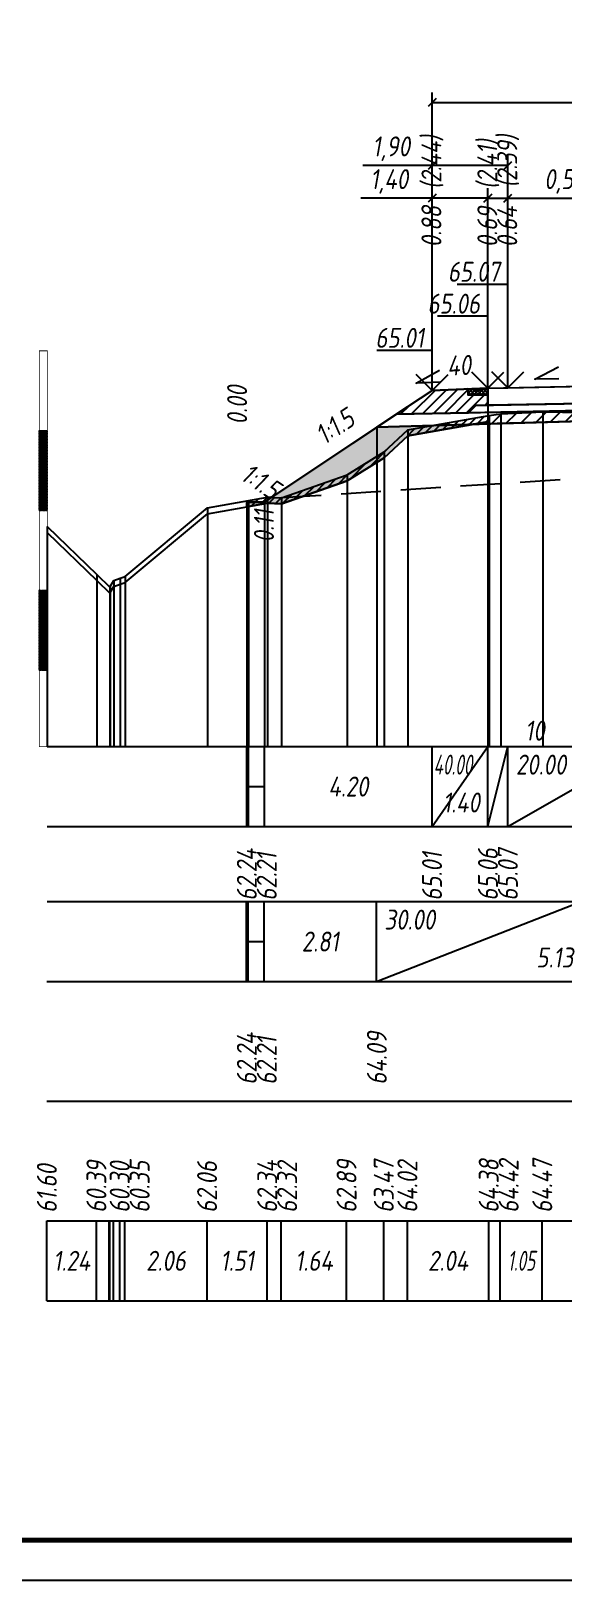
# Model space of a CAD drawing. Extents: x -717 to 1451, y -133302 to 233.
# Drawn here: x 78 to 144.6, y -131460.4 to -131266.3 of the extents above; entities that cross this region are included whole.
import ezdxf
from ezdxf.enums import TextEntityAlignment as Align

# ---------------------------------------------------------------- set-up
doc = ezdxf.new("R2010")
doc.units = 0
doc.linetypes.add('штриховая', pattern=[0.75, 0.5, -0.25])
for name, color, linetype in [('Интерполированный поперечник', 2, 'Continuous'), ('Код_510', 7, 'Continuous'), ('Код_514', 1, 'Continuous'), ('Код_516', 1, 'Continuous'), ('Контур_0', 7, 'Continuous'), ('Контур_2564', 7, 'Continuous'), ('Контур_2660', 7, 'Continuous'), ('Контур_2665', 7, 'Continuous'), ('Контур_400', 7, 'Continuous'), ('Контур_508', 7, 'Continuous'), ('Контур_512', 7, 'Continuous'), ('Контур_513', 7, 'Continuous'), ('Красный поперечник', 1, 'Continuous'), ('Линейка абсолютных высот', 7, 'Continuous'), ('Объём_2501', 7, 'Continuous'), ('Объём_2564', 7, 'Continuous'), ('Объём_2650', 7, 'Continuous'), ('Объём_2660', 7, 'Continuous'), ('Объём_2661', 7, 'Continuous'), ('Объём_2663', 7, 'Continuous'), ('Объём_2664', 7, 'Continuous'), ('Объём_2665', 7, 'Continuous'), ('Объём_2666', 7, 'Continuous'), ('Откосы', 7, 'Continuous'), ('Отметки покрытия', 7, 'Continuous'), ('Рабочие отметки', 7, 'Continuous'), ('Рабочие отметки доп.', 7, 'Continuous'), ('Слои выравнивания', 7, 'Continuous'), ('Таблица', 7, 'Continuous'), ('Уклоны проезжей части', 7, 'Continuous'), ('Черный поперечник', 3, 'Continuous')]:
    doc.layers.add(name, color=color, linetype=linetype)
for name, color, linetype, true_color in [('Контур_2540', 2, 'Continuous', 0xffff00), ('Контур_2560', 2, 'Continuous', 0xffff00), ('Контур_2561', 7, 'Continuous', 0xff8040), ('Контур_2562', 3, 'Continuous', 0x00ff00), ('Контур_2563', 7, 'Continuous', 0xff8000), ('Контур_2570', 7, 'Continuous', 0x80ff00), ('Контур_2736', 4, 'Continuous', 0x00ffff), ('Контур_2737', 4, 'Continuous', 0x00ffff), ('Контур_2738', 4, 'Continuous', 0x00ffff), ('Контур_2739', 4, 'Continuous', 0x00ffff), ('Контур_2741', 4, 'Continuous', 0x00ffff), ('Контур_2742', 4, 'Continuous', 0x00ffff), ('Контур_2743', 4, 'Continuous', 0x00ffff), ('Контур_2744', 7, 'Continuous', 0xa4ffff), ('Контур_2745', 7, 'Continuous', 0xa4ffff), ('Контур_2747', 4, 'Continuous', 0x00ffff), ('Контур_2748', 4, 'Continuous', 0x00ffff), ('Контур_2749', 4, 'Continuous', 0x00ffff), ('Контур_2750', 4, 'Continuous', 0x00ffff), ('Контур_2751', 4, 'Continuous', 0x00ffff), ('Контур_2752', 4, 'Continuous', 0x00ffff), ('Контур_402', 7, 'Continuous', 0xff6464), ('Контур_703', 4, 'Continuous', 0x00ffff), ('Контур_705', 4, 'Continuous', 0x00ffff), ('Контур_707', 4, 'Continuous', 0x00ffff), ('Контур_720', 131, 'Continuous', 0xaaffff), ('Объём_2500', 7, 'Continuous', 0xc0c0c0), ('Объём_2520', 7, 'Continuous', 0x80ffff), ('Объём_2540', 2, 'Continuous', 0xffff00), ('Объём_2560', 2, 'Continuous', 0xffff00), ('Объём_2561', 7, 'Continuous', 0xff8040), ('Объём_2562', 3, 'Continuous', 0x00ff00), ('Объём_2563', 7, 'Continuous', 0xff8000), ('Объём_2570', 7, 'Continuous', 0x80ff00), ('Объём_2600', 7, 'Continuous', 0x808000), ('Объём_2746', 2, 'Continuous', 0xffff00)]:
    doc.layers.add(name, color=color, linetype=linetype, true_color=true_color)
doc.styles.get("Standard").update_dxf_attribs({"font": 'txt', "height": 2.5})
doc.styles.add('М', font='romand.shx', dxfattribs={"width": 0.8, "oblique": 10, "height": 2.5})
doc.dimstyles.new('ISO-25', dxfattribs={"dimtxt": 2.5, "dimasz": 2.5, "dimexe": 1.25, "dimexo": 0.625, "dimtad": 1, "dimtxsty": 'Standard', "dimcen": 2.5, "dimadec": 0, "dimazin": 0, "dimtfac": 1, "dimtmove": 0, "dimatfit": 3, "dimfxl": 1, "dimarcsym": 0})
pattern_1 = [(45.000001252, (0, 0), (-0.026516505928, 0.026516504769), []), (135.00000034, (0, 0), (-0.02651650519, -0.026516505506), [])]

# ---------------------------------------------------------------- blocks, each defined once
blk = doc.blocks.new('_Oblique')
at = {"color": 0, "linetype": 'ByBlock', "lineweight": -2}
blk.add_line((-0.5, -0.5), (0.5, 0.5), dxfattribs=at)
blk = doc.blocks.new('*D4078')
at = {"color": 0, "lineweight": -2, "transparency": 16777216}
for p, q in [((128.21, -131287.29), (119.3, -131287.29)), ((128.21, -131310.79), (128.21, -131286.04)), ((135.21, -131287.29), (128.21, -131287.29)), ((135.21, -131310.51), (135.21, -131286.04))]:
    blk.add_line(p, q, dxfattribs=at)
at = {"layer": 'Defpoints', "color": 0, "transparency": 16777216}
for p in [(135.21, -131287.29), (135.21, -131311.14), (128.21, -131311.42)]:
    blk.add_point(p, dxfattribs=at)
at = {"color": 0, "lineweight": -2, "transparency": 16777216, "rotation": 180}
blk.add_blockref('_Oblique', (128.21, -131287.29), dxfattribs=at)
at = {"color": 0, "lineweight": -2, "transparency": 16777216}
blk.add_blockref('_Oblique', (135.21, -131287.29), dxfattribs=at)
at = {"color": 0, "transparency": 16777216, "insert": (122.84, -131285.18), "char_height": 2.5, "width": 8.75, "attachment_point": 5, "style": 'М'}
blk.add_mtext('1,40', dxfattribs=at)
blk = doc.blocks.new('*D4080')
at = {"color": 0, "lineweight": -2, "transparency": 16777216}
for p, q in [((135.21, -131310.51), (135.21, -131286.04)), ((135.21, -131287.29), (137.71, -131287.29)), ((137.71, -131310.46), (137.71, -131286.04)), ((137.71, -131287.29), (148.56, -131287.29))]:
    blk.add_line(p, q, dxfattribs=at)
at = {"layer": 'Defpoints', "color": 0, "transparency": 16777216}
for p in [(137.71, -131287.29), (135.21, -131311.14), (137.71, -131311.09)]:
    blk.add_point(p, dxfattribs=at)
at = {"color": 0, "lineweight": -2, "transparency": 16777216, "rotation": 180}
blk.add_blockref('_Oblique', (135.21, -131287.29), dxfattribs=at)
at = {"color": 0, "lineweight": -2, "transparency": 16777216}
blk.add_blockref('_Oblique', (137.71, -131287.29), dxfattribs=at)
at = {"color": 0, "transparency": 16777216, "insert": (144.8, -131285.18), "char_height": 2.5, "width": 9.1667, "attachment_point": 5, "style": 'М'}
blk.add_mtext('0,50', dxfattribs=at)
blk = doc.blocks.new('*D4083')
at = {"color": 0, "lineweight": -2, "transparency": 16777216}
for p, q in [((128.21, -131310.79), (128.21, -131281.94)), ((137.71, -131310.46), (137.71, -131281.94)), ((128.21, -131283.19), (119.55, -131283.19)), ((137.71, -131283.19), (128.21, -131283.19))]:
    blk.add_line(p, q, dxfattribs=at)
at = {"layer": 'Defpoints', "color": 0, "transparency": 16777216}
for p in [(137.71, -131283.19), (137.71, -131311.09), (128.21, -131311.42)]:
    blk.add_point(p, dxfattribs=at)
at = {"color": 0, "lineweight": -2, "transparency": 16777216, "rotation": 180}
blk.add_blockref('_Oblique', (128.21, -131283.19), dxfattribs=at)
at = {"color": 0, "lineweight": -2, "transparency": 16777216}
blk.add_blockref('_Oblique', (137.71, -131283.19), dxfattribs=at)
at = {"color": 0, "transparency": 16777216, "insert": (123.09, -131281.08), "char_height": 2.5, "width": 8.75, "attachment_point": 5, "style": 'М'}
blk.add_mtext('1,90', dxfattribs=at)
blk = doc.blocks.new('*D4084')
at = {"color": 0, "lineweight": -2, "transparency": 16777216}
for p, q in [((128.21, -131310.79), (128.21, -131274.04)), ((254.77, -131311.56), (254.77, -131274.04)), ((128.21, -131275.29), (254.77, -131275.29))]:
    blk.add_line(p, q, dxfattribs=at)
at = {"layer": 'Defpoints', "color": 0, "transparency": 16777216}
for p in [(254.77, -131275.29), (128.21, -131311.42), (254.77, -131312.19)]:
    blk.add_point(p, dxfattribs=at)
at = {"color": 0, "lineweight": -2, "transparency": 16777216, "rotation": 180}
blk.add_blockref('_Oblique', (128.21, -131275.29), dxfattribs=at)
at = {"color": 0, "lineweight": -2, "transparency": 16777216}
blk.add_blockref('_Oblique', (254.77, -131275.29), dxfattribs=at)
at = {"color": 0, "transparency": 16777216, "insert": (191.49, -131273.18), "char_height": 2.5, "width": 11.6667, "attachment_point": 5, "style": 'М'}
blk.add_mtext('25,31', dxfattribs=at)

msp = doc.modelspace()

# ---------------------------------------------------------------- hatches: boundary and pattern name
h = msp.add_hatch()
h.set_pattern_fill('ANSI37', color=256, scale=0.1)
h.set_pattern_definition([(45, (133.95866, -131311.4019), (-0.22451, 0.22451), []), (135, (133.95866, -131311.4019), (-0.22451, -0.22451), [])])
h.paths.add_polyline_path([(132.709, -131311.176), (132.709, -131311.905), (135.209, -131311.905), (135.208, -131311.077), (133.951, -131311.402)])
at = {"layer": 'Линейка абсолютных высот'}
h = msp.add_hatch(dxfattribs=at)
h.set_pattern_fill('ANSI37', scale=0.3, style=0)
h.set_pattern_definition(pattern_1)
h.paths.add_polyline_path([(80, -131326.402), (80, -131316.402), (79, -131316.402), (79, -131326.402)])
h = msp.add_hatch(dxfattribs=at)
h.set_pattern_fill('ANSI37', scale=0.3, style=0)
h.set_pattern_definition(pattern_1)
h.paths.add_polyline_path([(80, -131346.402), (80, -131336.402), (79, -131336.402), (79, -131346.402)])
at = {"layer": 'Объём_2563'}
h = msp.add_hatch(dxfattribs=at)
h.set_pattern_fill('ANSI31', color=256, scale=0.3)
h.paths.add_polyline_path([(128.208, -131311.357), (132.709, -131311.176), (132.709, -131311.905), (135.209, -131311.905), (135.208, -131313.227), (133.708, -131313.257), (132.79, -131314.175), (123.708, -131314.357)])
h.paths.add_polyline_path([(239.69, -131314.525), (238.772, -131313.607), (237.272, -131313.577), (237.272, -131313.427), (238.67, -131313.428), (238.671, -131312.428), (238.171, -131312.428), (238.172, -131311.614), (240.993, -131311.74), (240.993, -131312.362), (242.393, -131312.362), (242.393, -131311.822), (251.388, -131312), (251.388, -131312.568), (252.788, -131312.568), (252.788, -131311.568), (252.288, -131311.568), (252.288, -131311.068), (254.772, -131311.377), (260.107, -131314.933)])
at = {"layer": 'Объём_2570'}
h = msp.add_hatch(dxfattribs=at)
h.set_pattern_fill('ANSI31', color=256, scale=0.2)
h.paths.add_polyline_path([(135.365, -131315.251), (125.177, -131317.054), (122.218, -131319.807), (117.553, -131322.697), (109.358, -131325.56), (107.61, -131325.474), (105, -131325.949), (105, -131325.199), (107.61, -131324.724), (109.358, -131324.81), (117.553, -131321.947), (122.218, -131319.057), (125.177, -131316.304), (135.365, -131314.501)])
h.paths.add_polyline_path([(274.712, -131317.055), (267.17, -131319.832), (265.837, -131320.208), (265.22, -131319.808), (257.996, -131316.607), (257.465, -131316.546), (248.258, -131316.549), (247.697, -131316.182), (243.411, -131313.558), (243.411, -131312.808), (247.697, -131315.432), (248.258, -131315.799), (257.465, -131315.796), (257.996, -131315.857), (265.22, -131319.058), (265.837, -131319.458), (267.17, -131319.082), (274.712, -131316.305)])
at = {"layer": 'Объём_2600'}
h = msp.add_hatch(dxfattribs=at)
h.set_pattern_fill('ANSI31', color=6, scale=0.4)
h.paths.add_polyline_path([(136.813, -131314.287), (142.079, -131314.065), (146.964, -131314.143), (146.964, -131315.197), (133.365, -131315.605), (135.365, -131315.251), (135.365, -131314.501)])
h.paths.add_polyline_path([(227.918, -131315.794), (227.918, -131312.691), (234.199, -131312.628), (243.411, -131312.808), (243.411, -131313.558), (247.697, -131316.182), (248.026, -131316.397)])
h.paths.add_polyline_path([(277.65, -131316.341), (283.968, -131316.308), (270.603, -131318.568), (274.712, -131317.055), (274.712, -131316.305)])
h = msp.add_hatch(dxfattribs=at)
h.set_pattern_fill('HONEY', color=5, scale=0.3)
h.paths.add_polyline_path([(125.177, -131317.054), (122.218, -131319.807), (117.553, -131322.697), (109.358, -131325.56), (107.61, -131325.474), (105, -131325.949), (105, -131325.199), (105.222, -131325.347), (107.222, -131325.347), (121.293, -131315.967), (133.365, -131315.605)])
h.paths.add_polyline_path([(248.258, -131316.549), (248.026, -131316.397), (253.038, -131316.547)])
h.paths.add_polyline_path([(262.975, -131316.846), (267.354, -131319.765), (267.17, -131319.832), (265.837, -131320.208), (265.22, -131319.808), (258.211, -131316.703)])

# ---------------------------------------------------------------- linework, layer by layer
at = {"flags": 128}
msp.add_lwpolyline([(-30.054, -131460.421), (389.946, -131460.421), (389.946, -131163.421), (-30.054, -131163.421)], close=True, dxfattribs=at)
at = {"const_width": 0.6, "flags": 128}
msp.add_lwpolyline([(-10.054, -131455.421), (384.946, -131455.421), (384.946, -131168.421), (-10.054, -131168.421)], close=True, dxfattribs=at)
msp.add_lwpolyline([(132.709, -131311.176), (132.709, -131311.905), (135.209, -131311.905), (135.208, -131311.077), (133.951, -131311.402), (132.709, -131311.176)])
at = {"layer": 'Интерполированный поперечник', "linetype": 'штриховая', "ltscale": 10, "flags": 128}
msp.add_lwpolyline([(109.331, -131324.791), (248.219, -131315.801)], dxfattribs=at)
at = {"layer": 'Код_510'}
for p, q in [((79.946, -131425.421), (79.946, -131415.421)), ((86.156, -131425.421), (86.156, -131415.421)), ((87.762, -131425.421), (87.762, -131415.421)), ((87.826, -131425.421), (87.826, -131415.421)), ((88.296, -131425.421), (88.296, -131415.421)), ((89.076, -131425.421), (89.076, -131415.421)), ((89.717, -131425.421), (89.717, -131415.421)), ((100.021, -131425.421), (100.021, -131415.421)), ((107.556, -131425.421), (107.556, -131415.421)), ((109.304, -131425.421), (109.304, -131415.421)), ((117.499, -131425.421), (117.499, -131415.421)), ((122.164, -131425.421), (122.164, -131415.421)), ((125.123, -131425.421), (125.123, -131415.421)), ((135.31, -131425.421), (135.31, -131415.421)), ((136.758, -131425.421), (136.758, -131415.421)), ((142.025, -131425.421), (142.025, -131415.421))]:
    msp.add_line(p, q, dxfattribs=at)
at = {"layer": 'Код_514'}
for p, q in [((105, -131366), (105, -131356)), ((105.222, -131366), (105.222, -131356)), ((107.222, -131366), (107.222, -131356)), ((128.208, -131366), (128.208, -131356)), ((128.208, -131366), (135.208, -131356)), ((135.208, -131366), (135.208, -131356)), ((135.208, -131366), (137.708, -131356)), ((137.708, -131366), (137.708, -131356)), ((137.708, -131366), (155.208, -131356)), ((105.222, -131361), (107.222, -131361))]:
    msp.add_line(p, q, dxfattribs=at)
at = {"layer": 'Код_516'}
for p, q in [((104.946, -131385.421), (104.946, -131375.421)), ((105.168, -131385.421), (105.168, -131375.421)), ((107.168, -131385.421), (107.168, -131375.421)), ((121.239, -131385.421), (121.239, -131375.421)), ((121.239, -131385.421), (146.91, -131375.421)), ((105.168, -131380.421), (107.168, -131380.421))]:
    msp.add_line(p, q, dxfattribs=at)
at = {"layer": 'Контур_0', "flags": 128}
for points in [[(137.708, -131313.177), (135.208, -131313.227), (135.208, -131311.077), (146.964, -131310.842), (146.964, -131312.992), (137.708, -131313.177), (137.708, -131313.177)], [(128.208, -131311.357), (108.119, -131324.749), (108.119, -131324.749), (108.119, -131324.749), (108.119, -131324.749), (108.119, -131324.749), (108.119, -131324.749), (108.119, -131324.749), (108.119, -131324.749), (108.119, -131324.749), (108.119, -131324.749), (108.119, -131324.749), (108.119, -131324.749), (108.119, -131324.749), (108.119, -131324.749), (107.222, -131325.347), (105.222, -131325.347), (105, -131325.199), (105, -131325.199), (105, -131325.199), (105, -131325.199), (105, -131325.199), (105, -131325.199), (105, -131325.199), (105, -131325.199), (105, -131325.199), (105, -131325.199), (105, -131325.199), (105, -131325.199), (105, -131325.199)], [(128.208, -131311.357), (108.119, -131324.749), (108.119, -131324.749), (108.119, -131324.749), (108.119, -131324.749), (108.119, -131324.749), (108.119, -131324.749), (108.119, -131324.749), (108.119, -131324.749), (108.119, -131324.749), (108.119, -131324.749), (108.119, -131324.749), (108.119, -131324.749), (108.119, -131324.749), (108.119, -131324.749), (107.222, -131325.347)]]:
    msp.add_lwpolyline(points, dxfattribs=at)
at = {"layer": 'Контур_0', "color": 250, "flags": 128}
for points in [[(133.708, -131313.257), (146.964, -131312.992), (146.964, -131313.892), (132.79, -131314.175), (133.708, -131313.257), (133.708, -131313.257)], [(123.708, -131314.357), (132.79, -131314.175), (133.708, -131313.257), (135.208, -131313.227)]]:
    msp.add_lwpolyline(points, dxfattribs=at)
at = {"layer": 'Контур_2540', "flags": 128}
msp.add_lwpolyline([(146.964, -131315.197), (121.293, -131315.967), (123.708, -131314.357), (146.964, -131313.892), (146.964, -131315.197), (146.964, -131315.197)], dxfattribs=at)
at = {"layer": 'Контур_2560', "flags": 128}
msp.add_lwpolyline([(128.208, -131311.357), (128.208, -131311.357), (128.208, -131311.357), (135.208, -131311.077)], dxfattribs=at)
at = {"layer": 'Контур_2561', "flags": 128}
msp.add_lwpolyline([(135.208, -131311.077), (135.208, -131311.077), (128.208, -131311.357), (128.208, -131311.357), (135.208, -131311.077)], dxfattribs=at)
at = {"layer": 'Контур_2562', "flags": 128}
msp.add_lwpolyline([(128.208, -131311.357), (128.208, -131311.357), (128.208, -131311.357), (128.208, -131311.357), (128.208, -131311.357)], dxfattribs=at)
at = {"layer": 'Контур_2563', "color": 250, "flags": 128}
msp.add_lwpolyline([(128.208, -131311.357), (135.208, -131311.077), (135.208, -131313.227), (133.708, -131313.257), (132.79, -131314.175), (123.708, -131314.357), (128.208, -131311.357), (128.208, -131311.357)], dxfattribs=at)
at = {"layer": 'Контур_2564', "flags": 128}
msp.add_lwpolyline([(128.208, -131311.357), (135.208, -131311.077)], dxfattribs=at)
at = {"layer": 'Контур_2570', "flags": 128}
msp.add_lwpolyline([(80, -131329.16), (86.21, -131335.179), (87.816, -131336.75), (87.881, -131336.665), (88.351, -131335.948), (89.13, -131335.654), (89.772, -131335.412), (100.076, -131326.845), (107.61, -131325.474), (109.358, -131325.56), (109.358, -131325.56), (117.553, -131322.697), (122.218, -131319.807), (125.177, -131317.054), (135.365, -131315.251), (135.365, -131314.501), (136.813, -131314.287), (142.079, -131314.065), (146.964, -131314.143)], dxfattribs=at)
at = {"layer": 'Контур_2660', "flags": 128}
msp.add_lwpolyline([(121.293, -131315.967), (146.964, -131315.197)], dxfattribs=at)
at = {"layer": 'Контур_2665', "flags": 128}
msp.add_lwpolyline([(128.208, -131311.357), (128.208, -131311.357)], dxfattribs=at)
at = {"layer": 'Контур_2736', "flags": 128}
for points in [[(128.208, -131311.357), (108.119, -131324.749)], [(108.119, -131324.749), (107.222, -131325.347)]]:
    msp.add_lwpolyline(points, dxfattribs=at)
at = {"layer": 'Контур_2737', "flags": 128}
msp.add_lwpolyline([(108.119, -131324.749), (108.119, -131324.749)], dxfattribs=at)
at = {"layer": 'Контур_2738', "flags": 128}
msp.add_lwpolyline([(108.119, -131324.749), (108.119, -131324.749)], dxfattribs=at)
at = {"layer": 'Контур_2739', "flags": 128}
msp.add_lwpolyline([(108.119, -131324.749), (108.119, -131324.749)], dxfattribs=at)
at = {"layer": 'Контур_2741', "flags": 128}
msp.add_lwpolyline([(105, -131325.199), (105, -131325.199)], dxfattribs=at)
at = {"layer": 'Контур_2742', "flags": 128}
msp.add_lwpolyline([(105, -131325.199), (105, -131325.199)], dxfattribs=at)
at = {"layer": 'Контур_2743', "flags": 128}
msp.add_lwpolyline([(105, -131325.199), (105, -131325.199)], dxfattribs=at)
at = {"layer": 'Контур_2744', "flags": 128}
msp.add_lwpolyline([(105, -131325.199), (105, -131325.199)], dxfattribs=at)
msp.add_lwpolyline([(105, -131325.199), (105, -131325.199)], dxfattribs=at)
msp.add_lwpolyline([(105, -131325.199), (105, -131325.199)], dxfattribs=at)
msp.add_lwpolyline([(105, -131325.199), (105, -131325.199)], dxfattribs=at)
msp.add_lwpolyline([(105, -131325.199), (105, -131325.199)], dxfattribs=at)
msp.add_lwpolyline([(105, -131325.199), (105, -131325.199)], dxfattribs=at)
at = {"layer": 'Контур_2745', "flags": 128}
msp.add_lwpolyline([(108.119, -131324.749), (108.119, -131324.749)], dxfattribs=at)
msp.add_lwpolyline([(108.119, -131324.749), (108.119, -131324.749)], dxfattribs=at)
msp.add_lwpolyline([(108.119, -131324.749), (108.119, -131324.749)], dxfattribs=at)
msp.add_lwpolyline([(108.119, -131324.749), (108.119, -131324.749)], dxfattribs=at)
msp.add_lwpolyline([(108.119, -131324.749), (108.119, -131324.749)], dxfattribs=at)
msp.add_lwpolyline([(108.119, -131324.749), (108.119, -131324.749)], dxfattribs=at)
at = {"layer": 'Контур_2747', "flags": 128}
msp.add_lwpolyline([(108.119, -131324.749), (108.119, -131324.749)], dxfattribs=at)
at = {"layer": 'Контур_2748', "flags": 128}
msp.add_lwpolyline([(108.119, -131324.749), (108.119, -131324.749)], dxfattribs=at)
at = {"layer": 'Контур_2749', "flags": 128}
msp.add_lwpolyline([(108.119, -131324.749), (108.119, -131324.749)], dxfattribs=at)
at = {"layer": 'Контур_2750', "flags": 128}
msp.add_lwpolyline([(105, -131325.199), (105, -131325.199)], dxfattribs=at)
at = {"layer": 'Контур_2751', "flags": 128}
msp.add_lwpolyline([(105, -131325.199), (105, -131325.199)], dxfattribs=at)
at = {"layer": 'Контур_2752', "flags": 128}
msp.add_lwpolyline([(105, -131325.199), (105, -131325.199)], dxfattribs=at)
at = {"layer": 'Контур_400', "flags": 128}
msp.add_lwpolyline([(135.208, -131311.077), (137.708, -131311.027), (137.708, -131311.027), (137.708, -131311.027), (137.708, -131311.027), (137.708, -131311.027), (137.708, -131311.027), (155.208, -131310.677), (177.49, -131310.231)], dxfattribs=at)
at = {"layer": 'Контур_402', "flags": 128}
msp.add_lwpolyline([(121.293, -131315.967), (146.964, -131315.197), (146.964, -131314.143), (171.17, -131313.567), (177.49, -131313.475), (190.584, -131313.285), (207.617, -131313.084), (208.964, -131313.111), (208.964, -131313.061), (210.23, -131313.086), (210.23, -131313.036), (227.918, -131313.39), (227.918, -131315.794), (262.975, -131316.846)], dxfattribs=at)
at = {"layer": 'Контур_508', "flags": 128}
msp.add_lwpolyline([(105, -131325.199), (105.222, -131325.347), (107.222, -131325.347), (121.293, -131315.967), (146.964, -131315.197), (146.964, -131314.143), (171.17, -131313.567), (177.49, -131313.475), (190.584, -131313.285), (207.617, -131313.084), (208.964, -131313.111), (208.964, -131313.061), (210.23, -131313.086), (210.23, -131313.036), (227.918, -131313.39), (227.918, -131315.794), (262.975, -131316.846), (272.068, -131322.908), (274.068, -131322.908), (283.968, -131316.308)], dxfattribs=at)
at = {"layer": 'Контур_512', "flags": 128}
msp.add_lwpolyline([(105, -131325.199), (105.222, -131325.347), (107.222, -131325.347), (121.293, -131315.967), (146.964, -131315.197)], dxfattribs=at)
at = {"layer": 'Контур_513', "flags": 128}
msp.add_lwpolyline([(105, -131325.199), (105.222, -131325.347), (107.222, -131325.347), (121.293, -131315.967), (146.964, -131315.197), (146.964, -131314.143), (171.17, -131313.567), (177.49, -131313.475), (190.584, -131313.285), (207.617, -131313.084), (208.964, -131313.111), (208.964, -131313.061), (210.23, -131313.086), (210.23, -131313.036), (227.918, -131313.39), (227.918, -131315.794), (262.975, -131316.846), (272.068, -131322.908), (274.068, -131322.908), (283.968, -131316.308)], dxfattribs=at)
at = {"layer": 'Контур_703', "flags": 128}
msp.add_lwpolyline([(128.208, -131311.357), (108.119, -131324.749)], dxfattribs=at)
at = {"layer": 'Контур_705', "flags": 128}
msp.add_lwpolyline([(108.119, -131324.749), (108.119, -131324.749)], dxfattribs=at)
at = {"layer": 'Контур_707', "flags": 128}
msp.add_lwpolyline([(105.222, -131325.347), (105, -131325.199)], dxfattribs=at)
at = {"layer": 'Контур_720', "flags": 128}
msp.add_lwpolyline([(107.222, -131325.347), (105.222, -131325.347)], dxfattribs=at)
at = {"layer": 'Красный поперечник'}
for p, q in [((128.208, -131311.357), (135.208, -131311.077)), ((135.208, -131311.077), (137.708, -131311.027)), ((137.708, -131311.027), (155.208, -131310.677)), ((107.222, -131325.347), (128.208, -131311.357)), ((121.293, -131315.967), (121.293, -131356)), ((105, -131325.199), (105, -131356)), ((105, -131325.199), (105.222, -131325.347)), ((105.222, -131325.347), (105.222, -131356)), ((105.222, -131325.347), (107.222, -131325.347)), ((107.222, -131325.347), (107.222, -131356))]:
    msp.add_line(p, q, dxfattribs=at)
at = {"layer": 'Линейка абсолютных высот', "color": 7, "const_width": 0.1, "flags": 128}
for points in [[(80, -131316.402), (80, -131306.402), (79, -131306.402), (79, -131316.402), (80, -131316.402)], [(80, -131326.402), (80, -131316.402), (79, -131316.402), (79, -131326.402), (80, -131326.402)], [(80, -131336.402), (80, -131326.402), (79, -131326.402), (79, -131336.402), (80, -131336.402)], [(80, -131346.402), (80, -131336.402), (79, -131336.402), (79, -131346.402), (80, -131346.402)], [(80, -131356), (80, -131346.402), (79, -131346.402), (79, -131356), (80, -131356)]]:
    msp.add_lwpolyline(points, dxfattribs=at)
at = {"layer": 'Объём_2500', "flags": 128}
msp.add_lwpolyline([(137.708, -131313.177), (135.208, -131313.227), (135.208, -131311.077), (146.964, -131310.842), (146.964, -131312.992), (137.708, -131313.177), (137.708, -131313.177)], dxfattribs=at)
at = {"layer": 'Объём_2501', "flags": 128}
msp.add_lwpolyline([(135.208, -131311.077), (137.708, -131311.027), (137.708, -131311.027), (137.708, -131311.027), (137.708, -131311.027), (137.708, -131311.027), (137.708, -131311.027), (155.208, -131310.677), (177.49, -131310.231)], dxfattribs=at)
at = {"layer": 'Объём_2520', "color": 250, "flags": 128}
msp.add_lwpolyline([(133.708, -131313.257), (146.964, -131312.992), (146.964, -131313.892), (132.79, -131314.175), (133.708, -131313.257), (133.708, -131313.257)], dxfattribs=at)
at = {"layer": 'Объём_2540', "flags": 128}
msp.add_lwpolyline([(146.964, -131315.197), (121.293, -131315.967), (123.708, -131314.357), (146.964, -131313.892), (146.964, -131315.197), (146.964, -131315.197)], dxfattribs=at)
at = {"layer": 'Объём_2560', "flags": 128}
msp.add_lwpolyline([(128.208, -131311.357), (128.208, -131311.357), (128.208, -131311.357), (135.208, -131311.077)], dxfattribs=at)
at = {"layer": 'Объём_2561', "flags": 128}
msp.add_lwpolyline([(135.208, -131311.077), (135.208, -131311.077), (128.208, -131311.357), (128.208, -131311.357), (135.208, -131311.077)], dxfattribs=at)
at = {"layer": 'Объём_2562', "flags": 128}
msp.add_lwpolyline([(128.208, -131311.357), (128.208, -131311.357), (128.208, -131311.357), (128.208, -131311.357), (128.208, -131311.357)], dxfattribs=at)
at = {"layer": 'Объём_2563', "color": 250, "flags": 128}
msp.add_lwpolyline([(128.208, -131311.357), (132.709, -131311.176), (132.709, -131311.905), (135.209, -131311.905), (135.208, -131313.227), (133.708, -131313.257), (132.79, -131314.175), (123.708, -131314.357), (128.208, -131311.357), (128.208, -131311.357)], dxfattribs=at)
at = {"layer": 'Объём_2564', "flags": 128}
msp.add_lwpolyline([(128.208, -131311.357), (135.208, -131311.077)], dxfattribs=at)
at = {"layer": 'Объём_2570', "flags": 128}
msp.add_lwpolyline([(135.365, -131315.251), (125.177, -131317.054), (122.218, -131319.807), (117.553, -131322.697), (109.358, -131325.56), (107.61, -131325.474), (105, -131325.949), (105, -131325.199), (107.61, -131324.724), (109.358, -131324.81), (117.553, -131321.947), (122.218, -131319.057), (125.177, -131316.304), (135.365, -131314.501), (135.365, -131315.251), (135.365, -131315.251)], dxfattribs=at)
at = {"layer": 'Объём_2600', "flags": 128}
msp.add_lwpolyline([(125.177, -131317.054), (122.218, -131319.807), (117.553, -131322.697), (109.358, -131325.56), (107.61, -131325.474), (105, -131325.949), (105, -131325.199), (105.222, -131325.347), (107.222, -131325.347), (121.293, -131315.967), (133.365, -131315.605), (125.177, -131317.054), (125.177, -131317.054)], dxfattribs=at)
at = {"layer": 'Объём_2650', "color": 6, "flags": 128}
msp.add_lwpolyline([(136.813, -131314.287), (142.079, -131314.065), (146.964, -131314.143), (146.964, -131315.197), (133.365, -131315.605), (135.365, -131315.251), (135.365, -131314.501), (136.813, -131314.287), (136.813, -131314.287)], dxfattribs=at)
at = {"layer": 'Объём_2660', "flags": 128}
msp.add_lwpolyline([(121.293, -131315.967), (146.964, -131315.197)], dxfattribs=at)
at = {"layer": 'Объём_2661', "flags": 128}
msp.add_lwpolyline([(128.208, -131311.357), (108.119, -131324.749)], dxfattribs=at)
at = {"layer": 'Объём_2663', "flags": 128}
for points in [[(108.119, -131324.749), (107.222, -131325.347)], [(105.222, -131325.347), (105, -131325.199)]]:
    msp.add_lwpolyline(points, dxfattribs=at)
at = {"layer": 'Объём_2664', "flags": 128}
msp.add_lwpolyline([(107.222, -131325.347), (105.222, -131325.347)], dxfattribs=at)
at = {"layer": 'Объём_2665', "flags": 128}
msp.add_lwpolyline([(128.208, -131311.357), (128.208, -131311.357)], dxfattribs=at)
at = {"layer": 'Объём_2666', "flags": 128}
msp.add_lwpolyline([(128.208, -131311.357), (108.119, -131324.749)], dxfattribs=at)
at = {"layer": 'Объём_2746', "flags": 128}
msp.add_lwpolyline([(146.964, -131315.197), (133.365, -131315.605), (135.365, -131315.251), (135.365, -131314.501), (136.813, -131314.287), (142.079, -131314.065), (146.964, -131314.143), (146.964, -131315.197), (146.964, -131315.197)], dxfattribs=at)
at = {"layer": 'Откосы', "color": 1, "flags": 128}
for points in [[(129.22, -131310.315), (126.223, -131310.435), (129.16, -131308.817)], [(144.089, -131309.899), (141.089, -131309.959), (144.059, -131308.399)]]:
    msp.add_lwpolyline(points, dxfattribs=at)
at = {"layer": 'Отметки покрытия', "color": 1}
for p, q in [((137.708, -131298.077), (131.358, -131298.077)), ((137.708, -131311.027), (137.708, -131298.077)), ((135.208, -131302.077), (128.908, -131302.077)), ((135.208, -131311.077), (135.208, -131302.077)), ((128.208, -131306.357), (121.308, -131306.357)), ((128.208, -131311.357), (128.208, -131306.357)), ((135.208, -131311.077), (133.208, -131309.077)), ((135.208, -131311.077), (137.208, -131309.077)), ((137.708, -131311.027), (135.708, -131309.027)), ((137.708, -131311.027), (139.708, -131309.027)), ((128.208, -131311.357), (126.208, -131309.357)), ((128.208, -131311.357), (130.208, -131309.357))]:
    msp.add_line(p, q, dxfattribs=at)
at = {"layer": 'Слои выравнивания'}
msp.add_line((135.208, -131311.077), (135.208, -131356), dxfattribs=at)
at = {"layer": 'Таблица'}
for p, q in [((80, -131356), (308.968, -131356)), ((80, -131366), (308.968, -131366)), ((80, -131375.421), (308.968, -131375.421)), ((79.946, -131385.421), (308.914, -131385.421)), ((79.946, -131400.421), (308.914, -131400.421)), ((79.946, -131415.421), (308.914, -131415.421)), ((79.946, -131425.421), (308.914, -131425.421))]:
    msp.add_line(p, q, dxfattribs=at)
at = {"layer": 'Уклоны проезжей части', "color": 1, "flags": 128}
for points in [[(129.22, -131310.315), (126.223, -131310.435), (129.16, -131308.817)], [(144.089, -131309.899), (141.089, -131309.959), (144.059, -131308.399)]]:
    msp.add_lwpolyline(points, dxfattribs=at)
at = {"layer": 'Черный поперечник', "color": 7}
for p, q in [((135.365, -131314.501), (135.365, -131356)), ((136.813, -131314.287), (136.813, -131356)), ((142.079, -131314.065), (142.079, -131356)), ((125.177, -131316.304), (125.177, -131356)), ((122.218, -131319.057), (122.218, -131356)), ((117.553, -131321.947), (117.553, -131356)), ((107.61, -131324.724), (107.61, -131356)), ((109.358, -131324.81), (109.358, -131356)), ((100.076, -131326.095), (100.076, -131356)), ((80, -131328.41), (80, -131356)), ((86.21, -131334.429), (86.21, -131356)), ((87.816, -131336), (87.816, -131356)), ((87.881, -131335.915), (87.881, -131356)), ((88.351, -131335.198), (88.351, -131356)), ((89.13, -131334.904), (89.13, -131356)), ((89.772, -131334.662), (89.772, -131356))]:
    msp.add_line(p, q, dxfattribs=at)
at = {"layer": 'Черный поперечник', "flags": 128}
msp.add_lwpolyline([(80, -131328.41), (86.21, -131334.429), (87.816, -131336), (87.881, -131335.915), (88.351, -131335.198), (89.13, -131334.904), (89.772, -131334.662), (100.076, -131326.095), (107.61, -131324.724), (109.358, -131324.81), (117.553, -131321.947), (122.218, -131319.057), (125.177, -131316.304), (135.365, -131314.501), (136.813, -131314.287), (142.079, -131314.065), (146.964, -131314.143)], dxfattribs=at)

# ---------------------------------------------------------------- texts
at = {"layer": 'Код_510', "style": 'М', "oblique": 10, "width": 0.8}
for s, p in [('61.60', (79.946, -131414.421)), ('60.39', (86.156, -131414.421)), ('60.30', (89.076, -131414.421)), ('60.35', (91.576, -131414.421)), ('62.06', (100.021, -131414.421)), ('62.34', (107.556, -131414.421)), ('62.32', (110.056, -131414.421)), ('62.89', (117.499, -131414.421)), ('63.47', (122.164, -131414.421)), ('64.02', (125.123, -131414.421)), ('64.38', (135.31, -131414.421)), ('64.42', (137.81, -131414.421)), ('64.47', (142.025, -131414.421))]:
    msp.add_text(s, height=2.5, rotation=90, dxfattribs=at).set_placement(p, align=Align.MIDDLE_LEFT)
at = {"layer": 'Код_510', "style": 'М', "oblique": 10}
for s, width, p in [('1.24', 0.8, (83.051, -131420.421)), ('2.06', 0.8, (94.869, -131420.421)), ('1.51', 0.8, (103.789, -131420.421)), ('1.64', 0.8, (113.401, -131420.421)), ('2.04', 0.8, (130.217, -131420.421)), ('1.05', 0.6, (139.392, -131420.421))]:
    msp.add_text(s, height=2.5, dxfattribs=dict(at, width=width)).set_placement(p, align=Align.MIDDLE_CENTER)
at = {"layer": 'Код_514', "style": 'М', "oblique": 10}
for s, width, p in [('40.00', 0.6, (128.393, -131357)), ('20.00', 0.8, (138.708, -131357))]:
    msp.add_text(s, height=2.5, dxfattribs=dict(at, width=width)).set_placement(p, align=Align.TOP_LEFT)
at = {"layer": 'Код_514', "style": 'М', "oblique": 10, "width": 0.8}
msp.add_text('4.20', height=2.5, dxfattribs=at).set_placement((117.715, -131361), align=Align.MIDDLE_CENTER)
msp.add_text('1.40', height=2.5, dxfattribs=at).set_placement((134.208, -131365), align=Align.BOTTOM_RIGHT)
for s, p in [('62.24', (105, -131375.311)), ('62.21', (107.5, -131375.311)), ('65.01', (128.208, -131375.311)), ('65.06', (135.208, -131375.311)), ('65.07', (137.708, -131375.311))]:
    msp.add_text(s, height=2.5, rotation=90, dxfattribs=at).set_placement(p, align=Align.MIDDLE_LEFT)
at = {"layer": 'Код_516', "style": 'М', "oblique": 10, "width": 0.8}
msp.add_text('30.00', height=2.5, dxfattribs=at).set_placement((122.239, -131376.421), align=Align.TOP_LEFT)
msp.add_text('2.81', height=2.5, dxfattribs=at).set_placement((114.203, -131380.421), align=Align.MIDDLE_CENTER)
msp.add_text('5.13', height=2.5, dxfattribs=at).set_placement((145.91, -131384.421), align=Align.BOTTOM_RIGHT)
for s, p in [('62.24', (105, -131398.371)), ('62.21', (107.5, -131398.371)), ('64.09', (121.293, -131398.371))]:
    msp.add_text(s, height=2.5, rotation=90, dxfattribs=at).set_placement(p, align=Align.MIDDLE_LEFT)
at = {"layer": 'Откосы', "color": 1, "style": 'М', "oblique": 10, "width": 0.8}
for s, rotation, p in [('40', 2.29061, (131.668, -131310.217)), ('1:1.5', 33.69007, (117.161, -131317.52)), ('1:1.5', 326.30994, (105.666, -131324.441))]:
    msp.add_text(s, height=2.5, rotation=rotation, dxfattribs=at).set_placement(p, align=Align.BOTTOM_CENTER)
at = {"layer": 'Отметки покрытия', "color": 1, "style": 'М', "oblique": 10, "width": 0.8}
for s, p in [('65.07', (136.708, -131298.495)), ('65.06', (134.208, -131302.495)), ('65.01', (127.208, -131306.775))]:
    msp.add_text(s, height=2.5, dxfattribs=at).set_placement(p, align=Align.BOTTOM_RIGHT)
at = {"layer": 'Рабочие отметки', "color": 1, "style": 'М', "oblique": 10, "width": 0.8}
for s, p in [('0.88', (128.13, -131293.427)), ('0.69', (135.13, -131293.427)), ('0.64', (137.63, -131293.427)), ('0.00', (103.783, -131315.63))]:
    msp.add_text(s, height=2.5, rotation=90, dxfattribs=at).set_placement(p, align=Align.MIDDLE_LEFT)
msp.add_text('0.11', height=2.5, rotation=90, dxfattribs=at).set_placement((107.144, -131326.278), align=Align.MIDDLE_RIGHT)
at = {"layer": 'Рабочие отметки доп.', "color": 1, "style": 'М', "oblique": 10, "width": 0.8}
for s, p in [('(2.44)', (128.13, -131286.127)), ('(2.41)', (135.13, -131286.127)), ('(2.39)', (137.63, -131285.927))]:
    msp.add_text(s, height=2.5, rotation=90, dxfattribs=at).set_placement(p, align=Align.MIDDLE_LEFT)
at = {"layer": 'Слои выравнивания', "style": 'М', "oblique": 10, "width": 0.8}
msp.add_text('10', height=2.5, dxfattribs=at).set_placement((141.086, -131356), align=Align.BOTTOM_CENTER)
at = {"layer": 'Уклоны проезжей части', "color": 1, "style": 'М', "oblique": 10, "width": 0.8}
for s, rotation, p in [('40', 2.29061, (131.668, -131310.217)), ('1:1.5', 33.69007, (117.161, -131317.52)), ('1:1.5', 326.30994, (105.666, -131324.441))]:
    msp.add_text(s, height=2.5, rotation=rotation, dxfattribs=at).set_placement(p, align=Align.BOTTOM_CENTER)

# ---------------------------------------------------------------- dimensions: what is measured, and where the dimension line sits
at = {"color": 5}
dim = msp.add_linear_dim(base=(254.772, -131275.294), p1=(128.208, -131311.419), p2=(254.772, -131312.189), angle=180, dimstyle='ISO-25', override={"dimasz": 1, "dimlfac": 0.2, "dimzin": 0, "dimtxsty": 'М', "dimblk1": 'Oblique', "dimblk2": 'Oblique', "dimsah": 1}, dxfattribs=at)
dim.commit()
dim.dimension.update_dxf_attribs({"geometry": '*D4084', "text_midpoint": (191.49, -131273.18)})
for base, p1, p2, picture, middle in [((137.708, -131283.195), (128.208, -131311.419), (137.708, -131311.089), '*D4083', (123.086, -131283.195)), ((135.208, -131287.294), (128.208, -131311.419), (135.208, -131311.139), '*D4078', (122.841, -131287.294)), ((137.708, -131287.294), (135.208, -131311.139), (137.708, -131311.089), '*D4080', (144.803, -131287.294))]:
    dim = msp.add_linear_dim(base=base, p1=p1, p2=p2, angle=180, dimstyle='ISO-25', override={"dimasz": 1, "dimlfac": 0.2, "dimzin": 0, "dimtxsty": 'М', "dimblk1": 'Oblique', "dimblk2": 'Oblique', "dimsah": 1}, dxfattribs=at)
    dim.commit()
    dim.dimension.update_dxf_attribs({"geometry": picture, "text_midpoint": middle, "dimtype": 160})

doc.saveas('drawing.dxf')
